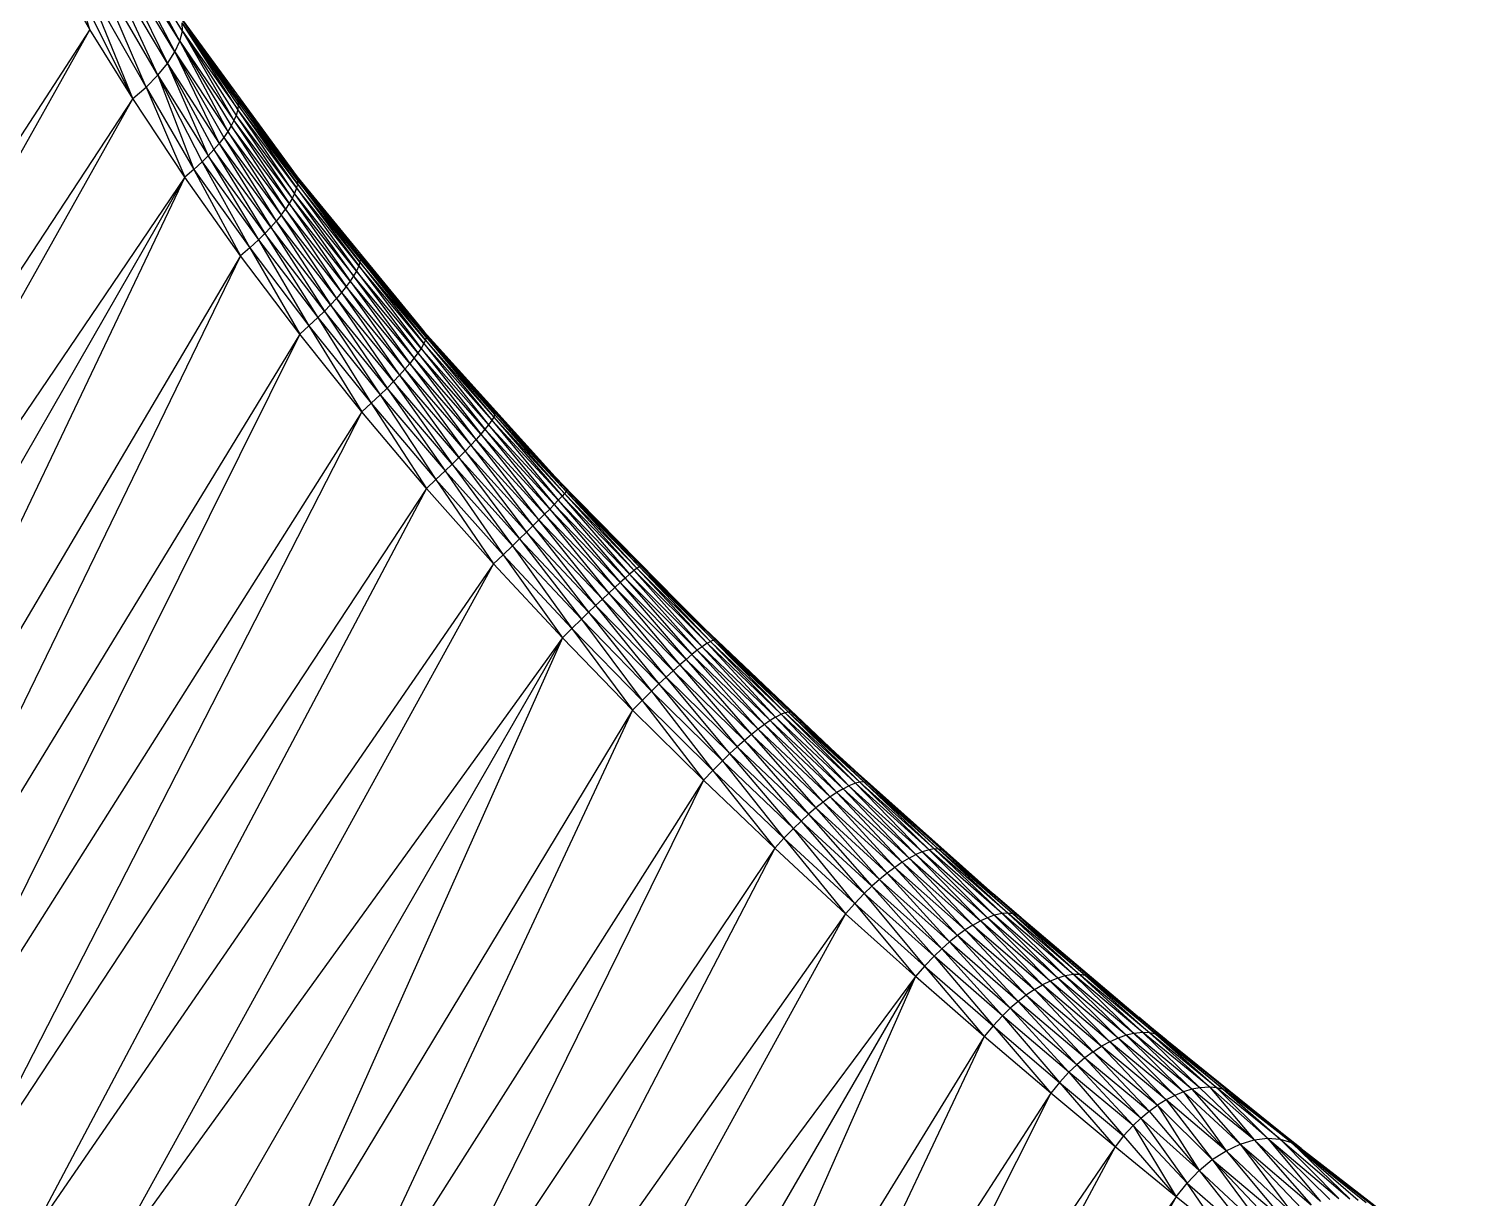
# Model space of a CAD drawing. Extents: x -94 to 59, y -4 to 130.
# Drawn here: x 33.1 to 39.97, y 55.65 to 61.19 of the extents above; entities that cross this region are included whole.
import ezdxf

# ---------------------------------------------------------------- set-up
doc = ezdxf.new("R2010")
doc.units = 0
doc.layers.get('0').update_dxf_attribs({"linetype": 'continuous'})

# ---------------------------------------------------------------- blocks, each defined once
blk = doc.blocks.new('SHAPE2DVIEW')
at = {"color": 0}
for p, q in [((33.8255, 61.1829), (33.4838, 61.7445)), ((33.8138, 61.1364), (33.4838, 61.7445)), ((33.8138, 61.1364), (33.4868, 61.7011)), ((33.4651, 61.619), (33.7542, 61.0305)), ((33.7898, 61.0851), (33.4651, 61.619)), ((33.4821, 61.67), (33.7898, 61.0851)), ((33.8138, 61.1364), (33.4821, 61.67)), ((33.7542, 61.0305), (33.4367, 61.5653)), ((33.708, 60.9743), (33.4367, 61.5653)), ((33.3869, 61.1912), (33.1984, 61.517)), ((33.708, 60.9743), (33.3974, 61.5103)), ((33.6527, 60.918), (33.3974, 61.5103)), ((33.5899, 60.8634), (33.3119, 61.4206)), ((33.3869, 61.1912), (33.3119, 61.4206)), ((33.6527, 60.918), (33.3485, 61.4556)), ((33.5899, 60.8634), (33.3485, 61.4556)), ((34.0845, 60.8663), (33.811, 61.2562)), ((34.0888, 60.8501), (33.811, 61.2562)), ((33.811, 61.2562), (34.0769, 60.8802)), ((33.811, 61.2562), (34.3689, 60.4922)), ((34.0888, 60.8501), (33.8246, 61.2232)), ((34.0897, 60.8318), (33.8246, 61.2232)), ((34.0874, 60.8116), (33.8246, 61.2232)), ((33.8255, 61.1829), (33.8246, 61.2232)), ((33.3869, 61.1912), (30.5981, 56.9086)), ((33.3869, 61.1912), (30.8841, 56.7435)), ((33.5899, 60.8634), (33.3869, 61.1912)), ((33.7898, 61.0851), (33.8138, 61.1364)), ((33.8138, 61.1364), (33.8255, 61.1829)), ((33.8138, 61.1364), (34.0405, 60.7071)), ((33.8138, 61.1364), (34.0567, 60.7338)), ((33.8138, 61.1364), (34.0698, 60.7594)), ((33.8255, 61.1829), (34.0698, 60.7594)), ((33.8255, 61.1829), (34.0796, 60.7835)), ((33.8255, 61.1829), (34.0874, 60.8116)), ((33.7542, 61.0305), (33.7898, 61.0851)), ((33.7898, 61.0851), (33.9996, 60.651)), ((33.7898, 61.0851), (34.0215, 60.6795)), ((33.7898, 61.0851), (34.0405, 60.7071)), ((33.708, 60.9743), (33.7542, 61.0305)), ((33.7542, 61.0305), (33.9481, 60.5928)), ((33.7542, 61.0305), (33.975, 60.6221)), ((33.7542, 61.0305), (33.9996, 60.651)), ((33.5899, 60.8634), (33.6527, 60.918)), ((33.6527, 60.918), (33.708, 60.9743)), ((33.6527, 60.918), (33.837, 60.4908)), ((33.6527, 60.918), (33.8793, 60.5267)), ((33.708, 60.9743), (33.8793, 60.5267)), ((33.708, 60.9743), (33.9189, 60.5635)), ((33.708, 60.9743), (33.9481, 60.5928)), ((33.5899, 60.8634), (30.8841, 56.7435)), ((33.5899, 60.8634), (31.1798, 56.5727)), ((33.837, 60.4908), (33.5899, 60.8634)), ((34.3675, 60.491), (34.0769, 60.8802)), ((34.0845, 60.8663), (34.0769, 60.8802)), ((34.0769, 60.8802), (34.3689, 60.4922)), ((34.3675, 60.491), (34.0845, 60.8663)), ((34.0845, 60.8663), (34.0888, 60.8501)), ((34.0845, 60.8663), (34.3706, 60.4766)), ((34.0888, 60.8501), (34.0897, 60.8318)), ((34.3706, 60.4766), (34.0888, 60.8501)), ((34.0888, 60.8501), (34.3703, 60.4599)), ((34.0796, 60.7835), (34.0698, 60.7594)), ((34.0874, 60.8116), (34.0796, 60.7835)), ((34.0796, 60.7835), (34.3458, 60.3907)), ((34.0796, 60.7835), (34.3571, 60.4141)), ((34.0897, 60.8318), (34.0874, 60.8116)), ((34.3666, 60.4409), (34.0874, 60.8116)), ((34.3571, 60.4141), (34.0874, 60.8116)), ((34.0897, 60.8318), (34.3666, 60.4409)), ((34.3703, 60.4599), (34.0897, 60.8318)), ((34.0567, 60.7338), (34.0405, 60.7071)), ((34.0698, 60.7594), (34.0567, 60.7338)), ((34.3313, 60.3656), (34.0567, 60.7338)), ((34.0567, 60.7338), (34.3137, 60.3392)), ((34.0698, 60.7594), (34.3313, 60.3656)), ((34.0698, 60.7594), (34.3458, 60.3907)), ((33.9996, 60.651), (33.975, 60.6221)), ((34.0215, 60.6795), (33.9996, 60.651)), ((33.9996, 60.651), (34.244, 60.2535)), ((33.9996, 60.651), (34.2699, 60.2829)), ((34.0405, 60.7071), (34.0215, 60.6795)), ((34.0215, 60.6795), (34.2699, 60.2829)), ((34.0215, 60.6795), (34.2932, 60.3115)), ((34.0405, 60.7071), (34.2932, 60.3115)), ((34.3137, 60.3392), (34.0405, 60.7071)), ((33.9481, 60.5928), (33.9189, 60.5635)), ((33.975, 60.6221), (33.9481, 60.5928)), ((33.9481, 60.5928), (34.1855, 60.1936)), ((34.2158, 60.2237), (33.9481, 60.5928)), ((34.244, 60.2535), (33.975, 60.6221)), ((33.975, 60.6221), (34.2158, 60.2237)), ((33.8793, 60.5267), (33.837, 60.4908)), ((33.9189, 60.5635), (33.8793, 60.5267)), ((33.8793, 60.5267), (34.1013, 60.1183)), ((33.8793, 60.5267), (34.1446, 60.1557)), ((33.9189, 60.5635), (34.1446, 60.1557)), ((33.9189, 60.5635), (34.1855, 60.1936)), ((33.837, 60.4908), (31.1798, 56.5727)), ((33.837, 60.4908), (31.4844, 56.3969)), ((33.837, 60.4908), (31.7966, 56.2166)), ((34.1013, 60.1183), (33.837, 60.4908)), ((34.3666, 60.4409), (34.3571, 60.4141)), ((34.3675, 60.491), (34.3612, 60.5025)), ((34.3628, 60.5006), (34.3894, 60.4673)), ((34.3825, 60.4756), (34.363, 60.5004)), ((34.3703, 60.4599), (34.3666, 60.4409)), ((34.3666, 60.4409), (34.65, 60.0456)), ((34.6615, 60.071), (34.3666, 60.4409)), ((34.6669, 60.1161), (34.3675, 60.491)), ((34.3675, 60.491), (34.3706, 60.4766)), ((34.3675, 60.491), (34.6685, 60.1036)), ((34.3689, 60.4922), (34.9712, 59.7581)), ((34.6618, 60.1259), (34.3689, 60.4922)), ((34.3706, 60.4766), (34.3703, 60.4599)), ((34.6667, 60.0885), (34.3703, 60.4599)), ((34.3703, 60.4599), (34.6615, 60.071)), ((34.6685, 60.1036), (34.3706, 60.4766)), ((34.3706, 60.4766), (34.6667, 60.0885)), ((34.3458, 60.3907), (34.3313, 60.3656)), ((34.3571, 60.4141), (34.3458, 60.3907)), ((34.3458, 60.3907), (34.621, 59.9986)), ((34.3458, 60.3907), (34.6371, 60.0231)), ((34.65, 60.0456), (34.3571, 60.4141)), ((34.6371, 60.0231), (34.3571, 60.4141)), ((34.6669, 60.1161), (34.4153, 60.4342)), ((34.2932, 60.3115), (34.2699, 60.2829)), ((34.2932, 60.3115), (34.3137, 60.3392)), ((34.2932, 60.3115), (34.5553, 59.9162)), ((34.2932, 60.3115), (34.5799, 59.945)), ((34.3313, 60.3656), (34.3137, 60.3392)), ((34.6019, 59.9725), (34.3137, 60.3392)), ((34.3137, 60.3392), (34.5799, 59.945)), ((34.621, 59.9986), (34.3313, 60.3656)), ((34.3313, 60.3656), (34.6019, 59.9725)), ((34.244, 60.2535), (34.2158, 60.2237)), ((34.2699, 60.2829), (34.244, 60.2535)), ((34.5281, 59.8865), (34.244, 60.2535)), ((34.244, 60.2535), (34.4987, 59.8561)), ((34.2699, 60.2829), (34.5281, 59.8865)), ((34.2699, 60.2829), (34.5553, 59.9162)), ((34.1855, 60.1936), (34.1446, 60.1557)), ((34.1855, 60.1936), (34.2158, 60.2237)), ((34.1855, 60.1936), (34.4254, 59.7862)), ((34.1855, 60.1936), (34.4673, 59.8253)), ((34.4987, 59.8561), (34.2158, 60.2237)), ((34.2158, 60.2237), (34.4673, 59.8253)), ((34.1013, 60.1183), (31.7966, 56.2166)), ((34.1013, 60.1183), (32.1155, 56.0325)), ((34.1446, 60.1557), (34.1013, 60.1183)), ((34.3813, 59.7475), (34.1013, 60.1183)), ((34.1446, 60.1557), (34.3813, 59.7475)), ((34.1446, 60.1557), (34.4254, 59.7862)), ((34.9813, 59.743), (34.6618, 60.1259)), ((34.6669, 60.1161), (34.6618, 60.1259)), ((34.6618, 60.1259), (34.9712, 59.7581)), ((34.6685, 60.1036), (34.6667, 60.0885)), ((34.9813, 59.743), (34.6669, 60.1161)), ((34.6669, 60.1161), (34.6685, 60.1036)), ((34.6669, 60.1161), (34.9812, 59.7325)), ((34.9812, 59.7325), (34.6685, 60.1036)), ((34.6685, 60.1036), (34.9776, 59.7193)), ((34.65, 60.0456), (34.6371, 60.0231)), ((34.6615, 60.071), (34.65, 60.0456)), ((34.65, 60.0456), (34.9423, 59.6579)), ((34.957, 59.6795), (34.65, 60.0456)), ((34.6667, 60.0885), (34.6615, 60.071)), ((34.6615, 60.071), (34.957, 59.6795)), ((34.9706, 59.7033), (34.6615, 60.071)), ((34.9776, 59.7193), (34.6667, 60.0885)), ((34.6667, 60.0885), (34.9706, 59.7033)), ((34.6019, 59.9725), (34.5799, 59.945)), ((34.621, 59.9986), (34.6019, 59.9725)), ((34.9038, 59.6085), (34.6019, 59.9725)), ((34.6019, 59.9725), (34.8804, 59.5812)), ((34.6371, 60.0231), (34.621, 59.9986)), ((34.9246, 59.6342), (34.621, 59.9986)), ((34.621, 59.9986), (34.9038, 59.6085)), ((34.9423, 59.6579), (34.6371, 60.0231)), ((34.9246, 59.6342), (34.6371, 60.0231)), ((34.5281, 59.8865), (34.4987, 59.8561)), ((34.5553, 59.9162), (34.5281, 59.8865)), ((34.8259, 59.5224), (34.5281, 59.8865)), ((34.5281, 59.8865), (34.7954, 59.4915)), ((34.5799, 59.945), (34.5553, 59.9162)), ((34.5553, 59.9162), (34.8259, 59.5224)), ((34.5553, 59.9162), (34.8543, 59.5524)), ((34.5799, 59.945), (34.8543, 59.5524)), ((34.5799, 59.945), (34.8804, 59.5812)), ((34.4673, 59.8253), (34.4254, 59.7862)), ((34.4987, 59.8561), (34.4673, 59.8253)), ((34.4673, 59.8253), (34.7202, 59.4198)), ((34.4673, 59.8253), (34.763, 59.46)), ((34.7954, 59.4915), (34.4987, 59.8561)), ((34.4987, 59.8561), (34.763, 59.46)), ((34.4254, 59.7862), (34.3813, 59.7475)), ((34.4254, 59.7862), (34.6756, 59.3796)), ((34.4254, 59.7862), (34.7202, 59.4198)), ((34.9626, 59.7687), (34.9746, 59.7545)), ((34.9712, 59.7581), (35.6077, 59.0547)), ((35.3077, 59.3784), (34.9712, 59.7581)), ((34.9759, 59.7529), (34.9778, 59.7505)), ((34.9778, 59.7505), (35.3077, 59.3784)), ((35.3092, 59.3732), (34.9778, 59.7505)), ((34.9813, 59.743), (34.9778, 59.7505)), ((34.3813, 59.7475), (32.1155, 56.0325)), ((34.3813, 59.7475), (32.4399, 55.8452)), ((34.6756, 59.3796), (34.3813, 59.7475)), ((34.957, 59.6795), (34.9423, 59.6579)), ((34.9706, 59.7033), (34.957, 59.6795)), ((34.957, 59.6795), (35.26, 59.2966)), ((35.2764, 59.3171), (34.957, 59.6795)), ((34.9776, 59.7193), (34.9706, 59.7033)), ((35.2926, 59.3392), (34.9706, 59.7033)), ((34.9706, 59.7033), (35.2764, 59.3171)), ((34.9812, 59.7325), (34.9776, 59.7193)), ((35.3016, 59.3535), (34.9776, 59.7193)), ((34.9776, 59.7193), (35.2926, 59.3392)), ((34.9813, 59.743), (34.9812, 59.7325)), ((35.3071, 59.3649), (34.9812, 59.7325)), ((34.9812, 59.7325), (35.3016, 59.3535)), ((35.3092, 59.3732), (34.9813, 59.743)), ((34.9813, 59.743), (35.3071, 59.3649)), ((34.9246, 59.6342), (34.9038, 59.6085)), ((34.9423, 59.6579), (34.9246, 59.6342)), ((35.2404, 59.2737), (34.9246, 59.6342)), ((35.218, 59.2486), (34.9246, 59.6342)), ((34.9423, 59.6579), (35.2404, 59.2737)), ((35.26, 59.2966), (34.9423, 59.6579)), ((34.8543, 59.5524), (34.8259, 59.5224)), ((34.8804, 59.5812), (34.8543, 59.5524)), ((34.8543, 59.5524), (35.1359, 59.1626)), ((34.8543, 59.5524), (35.1655, 59.1928)), ((34.9038, 59.6085), (34.8804, 59.5812)), ((34.8804, 59.5812), (35.1655, 59.1928)), ((34.8804, 59.5812), (35.193, 59.2216)), ((35.218, 59.2486), (34.9038, 59.6085)), ((34.9038, 59.6085), (35.193, 59.2216)), ((34.7954, 59.4915), (34.763, 59.46)), ((34.8259, 59.5224), (34.7954, 59.4915)), ((35.1043, 59.1313), (34.7954, 59.4915)), ((34.7954, 59.4915), (35.0712, 59.0991)), ((35.1359, 59.1626), (34.8259, 59.5224)), ((34.8259, 59.5224), (35.1043, 59.1313)), ((34.7202, 59.4198), (34.6756, 59.3796)), ((34.763, 59.46), (34.7202, 59.4198)), ((34.7202, 59.4198), (34.9827, 59.0162)), ((34.7202, 59.4198), (35.0276, 59.0578)), ((34.763, 59.46), (35.0276, 59.0578)), ((34.763, 59.46), (35.0712, 59.0991)), ((34.6756, 59.3796), (32.4399, 55.8452)), ((34.6756, 59.3796), (32.7684, 55.6556)), ((34.9827, 59.0162), (34.6756, 59.3796)), ((35.2926, 59.3392), (35.2764, 59.3171)), ((35.3016, 59.3535), (35.2926, 59.3392)), ((35.6255, 58.9801), (35.2926, 59.3392)), ((35.2926, 59.3392), (35.6067, 58.9599)), ((35.3071, 59.3649), (35.3016, 59.3535)), ((35.6366, 58.9926), (35.3016, 59.3535)), ((35.3016, 59.3535), (35.6255, 58.9801)), ((35.3092, 59.3732), (35.3071, 59.3649)), ((35.6444, 59.0021), (35.3071, 59.3649)), ((35.3071, 59.3649), (35.6366, 58.9926)), ((35.3077, 59.3784), (35.6487, 59.0082)), ((35.3092, 59.3732), (35.3077, 59.3784)), ((35.3077, 59.3784), (35.6077, 59.0547)), ((35.3092, 59.3732), (35.6487, 59.0082)), ((35.6444, 59.0021), (35.3092, 59.3732)), ((35.2404, 59.2737), (35.218, 59.2486)), ((35.26, 59.2966), (35.2404, 59.2737)), ((35.2404, 59.2737), (35.5426, 58.8941)), ((35.5667, 58.9185), (35.2404, 59.2737)), ((35.2764, 59.3171), (35.26, 59.2966)), ((35.26, 59.2966), (35.5667, 58.9185)), ((35.5882, 58.9405), (35.26, 59.2966)), ((35.2764, 59.3171), (35.5882, 58.9405)), ((35.6067, 58.9599), (35.2764, 59.3171)), ((35.193, 59.2216), (35.1655, 59.1928)), ((35.218, 59.2486), (35.193, 59.2216)), ((35.193, 59.2216), (35.4871, 58.8388)), ((35.193, 59.2216), (35.516, 58.8674)), ((35.5426, 58.8941), (35.218, 59.2486)), ((35.516, 58.8674), (35.218, 59.2486)), ((35.1043, 59.1313), (35.0712, 59.0991)), ((35.1359, 59.1626), (35.1043, 59.1313)), ((35.4238, 58.7768), (35.1043, 59.1313)), ((35.1043, 59.1313), (35.3899, 58.744)), ((35.1655, 59.1928), (35.1359, 59.1626)), ((35.4563, 58.8085), (35.1359, 59.1626)), ((35.1359, 59.1626), (35.4238, 58.7768)), ((35.1655, 59.1928), (35.4563, 58.8085)), ((35.1655, 59.1928), (35.4871, 58.8388)), ((35.0712, 59.0991), (35.0276, 59.0578)), ((35.0712, 59.0991), (35.3458, 58.7016)), ((35.0712, 59.0991), (35.3899, 58.744)), ((35.5681, 59.0985), (35.6284, 59.0337)), ((34.9827, 59.0162), (32.7684, 55.6556)), ((34.9827, 59.0162), (33.0997, 55.4643)), ((35.0276, 59.0578), (34.9827, 59.0162)), ((35.3008, 58.6586), (34.9827, 59.0162)), ((35.0276, 59.0578), (35.3008, 58.6586)), ((35.0276, 59.0578), (35.3458, 58.7016)), ((35.6077, 59.0547), (36.2688, 58.3821)), ((36.0004, 58.6498), (35.6077, 59.0547)), ((35.6495, 59.011), (35.6077, 59.0547)), ((35.6366, 58.9926), (35.6255, 58.9801)), ((35.6444, 59.0021), (35.6366, 58.9926)), ((35.9803, 58.638), (35.6366, 58.9926)), ((35.6366, 58.9926), (35.9668, 58.6273)), ((35.6444, 59.0021), (35.6487, 59.0082)), ((35.6444, 59.0021), (35.9905, 58.6454)), ((35.9803, 58.638), (35.6444, 59.0021)), ((35.6495, 59.011), (35.6487, 59.0082)), ((35.6487, 59.0082), (35.9905, 58.6454)), ((35.9972, 58.6494), (35.6487, 59.0082)), ((35.6495, 59.011), (35.9972, 58.6494)), ((35.6495, 59.011), (36.0004, 58.6498)), ((35.5882, 58.9405), (35.5667, 58.9185)), ((35.6067, 58.9599), (35.5882, 58.9405)), ((35.5882, 58.9405), (35.9012, 58.5699)), ((35.9246, 58.5909), (35.5882, 58.9405)), ((35.6255, 58.9801), (35.6067, 58.9599)), ((35.9452, 58.609), (35.6067, 58.9599)), ((35.6067, 58.9599), (35.9246, 58.5909)), ((35.9668, 58.6273), (35.6255, 58.9801)), ((35.6255, 58.9801), (35.9452, 58.609)), ((35.516, 58.8674), (35.4871, 58.8388)), ((35.5426, 58.8941), (35.516, 58.8674)), ((35.847, 58.5199), (35.516, 58.8674)), ((35.8167, 58.4915), (35.516, 58.8674)), ((35.5667, 58.9185), (35.5426, 58.8941)), ((35.5426, 58.8941), (35.847, 58.5199)), ((35.8752, 58.5461), (35.5426, 58.8941)), ((35.5667, 58.9185), (35.8752, 58.5461)), ((35.9012, 58.5699), (35.5667, 58.9185)), ((35.4563, 58.8085), (35.4238, 58.7768)), ((35.4871, 58.8388), (35.4563, 58.8085)), ((35.7848, 58.4612), (35.4563, 58.8085)), ((35.4563, 58.8085), (35.7514, 58.4291)), ((35.4871, 58.8388), (35.7848, 58.4612)), ((35.4871, 58.8388), (35.8167, 58.4915)), ((35.3899, 58.744), (35.3458, 58.7016)), ((35.4238, 58.7768), (35.3899, 58.744)), ((35.3899, 58.744), (35.6724, 58.3524)), ((35.3899, 58.744), (35.7169, 58.3958)), ((35.7514, 58.4291), (35.4238, 58.7768)), ((35.4238, 58.7768), (35.7169, 58.3958)), ((35.3008, 58.6586), (33.0997, 55.4643)), ((35.3008, 58.6586), (33.4327, 55.272)), ((35.3458, 58.7016), (35.3008, 58.6586)), ((35.6275, 58.3081), (35.3008, 58.6586)), ((35.3458, 58.7016), (35.6275, 58.3081)), ((35.3458, 58.7016), (35.6724, 58.3524)), ((35.9972, 58.6494), (35.9905, 58.6454)), ((36.0004, 58.6498), (35.9972, 58.6494)), ((35.9972, 58.6494), (36.3428, 58.2963)), ((36.3522, 58.298), (35.9972, 58.6494)), ((36.0004, 58.6498), (36.3522, 58.298)), ((36.0004, 58.6498), (36.2688, 58.3821)), ((35.9246, 58.5909), (35.9012, 58.5699)), ((35.9452, 58.609), (35.9246, 58.5909)), ((35.9246, 58.5909), (36.2413, 58.229)), ((36.2667, 58.2489), (35.9246, 58.5909)), ((35.9668, 58.6273), (35.9452, 58.609)), ((36.2895, 58.2657), (35.9452, 58.609)), ((35.9452, 58.609), (36.2667, 58.2489)), ((35.9803, 58.638), (35.9668, 58.6273)), ((36.3141, 58.282), (35.9668, 58.6273)), ((35.9668, 58.6273), (36.2895, 58.2657)), ((35.9803, 58.638), (35.9905, 58.6454)), ((35.9803, 58.638), (36.3301, 58.2909)), ((36.3141, 58.282), (35.9803, 58.638)), ((35.9905, 58.6454), (36.3301, 58.2909)), ((36.3428, 58.2963), (35.9905, 58.6454)), ((35.847, 58.5199), (35.8167, 58.4915)), ((35.8752, 58.5461), (35.847, 58.5199)), ((35.847, 58.5199), (36.152, 58.1522)), ((36.1836, 58.1803), (35.847, 58.5199)), ((35.9012, 58.5699), (35.8752, 58.5461)), ((35.8752, 58.5461), (36.1836, 58.1803)), ((36.2135, 58.206), (35.8752, 58.5461)), ((35.9012, 58.5699), (36.2135, 58.206)), ((36.2413, 58.229), (35.9012, 58.5699)), ((35.7848, 58.4612), (35.7514, 58.4291)), ((35.8167, 58.4915), (35.7848, 58.4612)), ((36.1189, 58.1218), (35.7848, 58.4612)), ((35.7848, 58.4612), (36.0846, 58.0896)), ((36.152, 58.1522), (35.8167, 58.4915)), ((36.1189, 58.1218), (35.8167, 58.4915)), ((36.1949, 58.4573), (36.3181, 58.3355)), ((35.7169, 58.3958), (35.6724, 58.3524)), ((35.7514, 58.4291), (35.7169, 58.3958)), ((35.7169, 58.3958), (36.0049, 58.0114)), ((35.7169, 58.3958), (36.0496, 58.0557)), ((36.0846, 58.0896), (35.7514, 58.4291)), ((35.7514, 58.4291), (36.0496, 58.0557)), ((36.2688, 58.3821), (36.9574, 57.7295)), ((36.7194, 57.9509), (36.2688, 58.3821)), ((36.358, 58.296), (36.2688, 58.3821)), ((35.6275, 58.3081), (33.4327, 55.272)), ((35.6275, 58.3081), (33.7661, 55.0795)), ((35.6275, 58.3081), (34.0987, 54.8875)), ((35.6724, 58.3524), (35.6275, 58.3081)), ((35.9602, 57.9658), (35.6275, 58.3081)), ((35.6724, 58.3524), (35.9602, 57.9658)), ((35.6724, 58.3524), (36.0049, 58.0114)), ((36.2667, 58.2489), (36.2413, 58.229)), ((36.2895, 58.2657), (36.2667, 58.2489)), ((36.6121, 57.9158), (36.2667, 58.2489)), ((36.2667, 58.2489), (36.5846, 57.8969)), ((36.3141, 58.282), (36.2895, 58.2657)), ((36.6371, 57.9313), (36.2895, 58.2657)), ((36.2895, 58.2657), (36.6121, 57.9158)), ((36.3141, 58.282), (36.3301, 58.2909)), ((36.3141, 58.282), (36.6648, 57.9455)), ((36.6371, 57.9313), (36.3141, 58.282)), ((36.3428, 58.2963), (36.3301, 58.2909)), ((36.3301, 58.2909), (36.6648, 57.9455)), ((36.6833, 57.9526), (36.3301, 58.2909)), ((36.3522, 58.298), (36.3428, 58.2963)), ((36.3428, 58.2963), (36.6833, 57.9526)), ((36.6987, 57.9559), (36.3428, 58.2963)), ((36.3522, 58.298), (36.6987, 57.9559)), ((36.358, 58.296), (36.3522, 58.298)), ((36.7108, 57.9553), (36.3522, 58.298)), ((36.358, 58.296), (36.7108, 57.9553)), ((36.358, 58.296), (36.7194, 57.9509)), ((36.1836, 58.1803), (36.152, 58.1522)), ((36.2135, 58.206), (36.1836, 58.1803)), ((36.1836, 58.1803), (36.4904, 57.8219)), ((36.5234, 57.8498), (36.1836, 58.1803)), ((36.2413, 58.229), (36.2135, 58.206)), ((36.2135, 58.206), (36.5234, 57.8498)), ((36.5549, 57.8748), (36.2135, 58.206)), ((36.2413, 58.229), (36.5549, 57.8748)), ((36.5846, 57.8969), (36.2413, 58.229)), ((36.1189, 58.1218), (36.0846, 58.0896)), ((36.152, 58.1522), (36.1189, 58.1218)), ((36.4562, 57.7916), (36.1189, 58.1218)), ((36.4212, 57.7592), (36.1189, 58.1218)), ((36.152, 58.1522), (36.4562, 57.7916)), ((36.4904, 57.8219), (36.152, 58.1522)), ((36.0496, 58.0557), (36.0049, 58.0114)), ((36.0846, 58.0896), (36.0496, 58.0557)), ((36.0496, 58.0557), (36.3408, 57.6797)), ((36.0496, 58.0557), (36.3857, 57.7249)), ((36.4212, 57.7592), (36.0846, 58.0896)), ((36.0846, 58.0896), (36.3857, 57.7249)), ((35.9602, 57.9658), (34.0987, 54.8875)), ((35.9602, 57.9658), (34.4292, 54.6967)), ((36.0049, 58.0114), (35.9602, 57.9658)), ((36.2965, 57.6329), (35.9602, 57.9658)), ((36.0049, 58.0114), (36.2965, 57.6329)), ((36.0049, 58.0114), (36.3408, 57.6797)), ((36.5846, 57.8969), (36.5549, 57.8748)), ((36.6121, 57.9158), (36.5846, 57.8969)), ((36.5846, 57.8969), (36.897, 57.5538)), ((36.9286, 57.575), (36.5846, 57.8969)), ((36.6371, 57.9313), (36.6121, 57.9158)), ((36.9582, 57.5928), (36.6121, 57.9158)), ((36.6121, 57.9158), (36.9286, 57.575)), ((36.6371, 57.9313), (36.6648, 57.9455)), ((36.6371, 57.9313), (36.9855, 57.6069)), ((36.9582, 57.5928), (36.6371, 57.9313)), ((36.6833, 57.9526), (36.6648, 57.9455)), ((36.6648, 57.9455), (36.9855, 57.6069)), ((37.0163, 57.6191), (36.6648, 57.9455)), ((36.6987, 57.9559), (36.6833, 57.9526)), ((36.6833, 57.9526), (37.0163, 57.6191)), ((37.0375, 57.6243), (36.6833, 57.9526)), ((36.6987, 57.9559), (37.0375, 57.6243)), ((36.7108, 57.9553), (36.6987, 57.9559)), ((37.0557, 57.6255), (36.6987, 57.9559)), ((36.7108, 57.9553), (37.0557, 57.6255)), ((36.7194, 57.9509), (36.7108, 57.9553)), ((37.0706, 57.6228), (36.7108, 57.9553)), ((36.7194, 57.9509), (37.0706, 57.6228)), ((36.7194, 57.9509), (36.9574, 57.7295)), ((36.5234, 57.8498), (36.4904, 57.8219)), ((36.5549, 57.8748), (36.5234, 57.8498)), ((36.5234, 57.8498), (36.8295, 57.5019)), ((36.8639, 57.5294), (36.5234, 57.8498)), ((36.5549, 57.8748), (36.8639, 57.5294)), ((36.897, 57.5538), (36.5549, 57.8748)), ((36.4212, 57.7592), (36.3857, 57.7249)), ((36.4562, 57.7916), (36.4212, 57.7592)), ((36.7585, 57.4392), (36.4212, 57.7592)), ((36.7226, 57.4045), (36.4212, 57.7592)), ((36.4904, 57.8219), (36.4562, 57.7916)), ((36.4562, 57.7916), (36.7585, 57.4392)), ((36.7943, 57.4718), (36.4562, 57.7916)), ((36.4904, 57.8219), (36.7943, 57.4718)), ((36.8295, 57.5019), (36.4904, 57.8219)), ((36.8896, 57.7938), (37.0087, 57.6838)), ((36.3857, 57.7249), (36.3408, 57.6797)), ((36.3857, 57.7249), (36.6777, 57.3585)), ((36.3857, 57.7249), (36.7226, 57.4045)), ((36.9574, 57.7295), (37.669, 57.0951)), ((37.082, 57.616), (36.9574, 57.7295)), ((36.2965, 57.6329), (34.4292, 54.6967)), ((36.2965, 57.6329), (34.7564, 54.5078)), ((36.3408, 57.6797), (36.2965, 57.6329)), ((36.6339, 57.3106), (36.2965, 57.6329)), ((36.3408, 57.6797), (36.6339, 57.3106)), ((36.3408, 57.6797), (36.6777, 57.3585)), ((37.0163, 57.6191), (36.9855, 57.6069)), ((37.0375, 57.6243), (37.0163, 57.6191)), ((37.0163, 57.6191), (37.3322, 57.2937)), ((37.3662, 57.3039), (37.0163, 57.6191)), ((37.0557, 57.6255), (37.0375, 57.6243)), ((37.0375, 57.6243), (37.3662, 57.3039)), ((37.3901, 57.3073), (37.0375, 57.6243)), ((37.0557, 57.6255), (37.3901, 57.3073)), ((37.0706, 57.6228), (37.0557, 57.6255)), ((37.411, 57.3065), (37.0557, 57.6255)), ((37.0706, 57.6228), (37.411, 57.3065)), ((37.082, 57.616), (37.0706, 57.6228)), ((37.4288, 57.3016), (37.0706, 57.6228)), ((36.897, 57.5538), (36.8639, 57.5294)), ((36.9286, 57.575), (36.897, 57.5538)), ((36.897, 57.5538), (37.2027, 57.2203)), ((37.2374, 57.2441), (36.897, 57.5538)), ((36.9582, 57.5928), (36.9286, 57.575)), ((37.2708, 57.2644), (36.9286, 57.575)), ((36.9286, 57.575), (37.2374, 57.2441)), ((36.9582, 57.5928), (36.9855, 57.6069)), ((36.9582, 57.5928), (37.3026, 57.281)), ((37.2708, 57.2644), (36.9582, 57.5928)), ((36.9855, 57.6069), (37.3026, 57.281)), ((37.3322, 57.2937), (36.9855, 57.6069)), ((37.082, 57.616), (37.4288, 57.3016)), ((37.082, 57.616), (37.4432, 57.2926)), ((37.082, 57.616), (37.669, 57.0951)), ((36.8295, 57.5019), (36.7943, 57.4718)), ((36.8639, 57.5294), (36.8295, 57.5019)), ((36.8295, 57.5019), (37.1307, 57.1633)), ((37.167, 57.1933), (36.8295, 57.5019)), ((36.8639, 57.5294), (37.167, 57.1933)), ((37.2027, 57.2203), (36.8639, 57.5294)), ((36.7585, 57.4392), (36.7226, 57.4045)), ((36.7943, 57.4718), (36.7585, 57.4392)), ((36.7585, 57.4392), (37.0579, 57.0957)), ((37.0942, 57.1306), (36.7585, 57.4392)), ((36.7943, 57.4718), (37.0942, 57.1306)), ((37.1307, 57.1633), (36.7943, 57.4718)), ((36.6777, 57.3585), (36.6339, 57.3106)), ((36.7226, 57.4045), (36.6777, 57.3585)), ((36.6777, 57.3585), (36.9698, 57)), ((36.6777, 57.3585), (37.013, 57.049)), ((37.0579, 57.0957), (36.7226, 57.4045)), ((37.013, 57.049), (36.7226, 57.4045)), ((36.6339, 57.3106), (34.7564, 54.5078)), ((36.6339, 57.3106), (35.079, 54.3216)), ((36.9698, 57), (36.6339, 57.3106)), ((37.2708, 57.2644), (37.3026, 57.281)), ((37.3322, 57.2937), (37.3026, 57.281)), ((37.3026, 57.281), (37.6089, 56.9662)), ((37.6427, 56.9817), (37.3026, 57.281)), ((37.3662, 57.3039), (37.3322, 57.2937)), ((37.3322, 57.2937), (37.6427, 56.9817)), ((37.6747, 56.993), (37.3322, 57.2937)), ((37.3901, 57.3073), (37.3662, 57.3039)), ((37.3662, 57.3039), (37.6747, 56.993)), ((37.7119, 57.0012), (37.3662, 57.3039)), ((37.3901, 57.3073), (37.7119, 57.0012)), ((37.411, 57.3065), (37.3901, 57.3073)), ((37.7384, 57.0028), (37.3901, 57.3073)), ((37.411, 57.3065), (37.7384, 57.0028)), ((37.4288, 57.3016), (37.411, 57.3065)), ((37.7622, 57.0001), (37.411, 57.3065)), ((37.4288, 57.3016), (37.7622, 57.0001)), ((37.4432, 57.2926), (37.4288, 57.3016)), ((37.7828, 56.9931), (37.4288, 57.3016)), ((37.4432, 57.2926), (37.7828, 56.9931)), ((37.4432, 57.2926), (37.669, 57.0951)), ((37.2027, 57.2203), (37.167, 57.1933)), ((37.2374, 57.2441), (37.2027, 57.2203)), ((37.2027, 57.2203), (37.5003, 56.8972)), ((37.5373, 56.9238), (37.2027, 57.2203)), ((37.2708, 57.2644), (37.2374, 57.2441)), ((37.2374, 57.2441), (37.5373, 56.9238)), ((37.2374, 57.2441), (37.5736, 56.9468)), ((37.2708, 57.2644), (37.6089, 56.9662)), ((37.5736, 56.9468), (37.2708, 57.2644)), ((37.1307, 57.1633), (37.0942, 57.1306)), ((37.167, 57.1933), (37.1307, 57.1633)), ((37.1307, 57.1633), (37.4259, 56.8348)), ((37.463, 56.8675), (37.1307, 57.1633)), ((37.167, 57.1933), (37.463, 56.8675)), ((37.5003, 56.8972), (37.167, 57.1933)), ((37.0579, 57.0957), (37.013, 57.049)), ((37.0942, 57.1306), (37.0579, 57.0957)), ((37.0579, 57.0957), (37.3443, 56.7522)), ((37.3892, 56.7996), (37.0579, 57.0957)), ((37.0942, 57.1306), (37.3892, 56.7996)), ((37.4259, 56.8348), (37.0942, 57.1306)), ((37.6246, 57.1347), (37.7066, 57.0633)), ((37.669, 57.0951), (38.3958, 56.4807)), ((37.8001, 56.9819), (37.669, 57.0951)), ((36.9698, 57), (35.079, 54.3216)), ((36.9698, 57), (35.3958, 54.1387)), ((37.013, 57.049), (36.9698, 57)), ((37.3017, 56.7023), (36.9698, 57)), ((37.013, 57.049), (37.3017, 56.7023)), ((37.013, 57.049), (37.3443, 56.7522)), ((37.7119, 57.0012), (37.6747, 56.993)), ((37.7384, 57.0028), (37.7119, 57.0012)), ((37.7119, 57.0012), (38.0102, 56.7059)), ((38.0505, 56.7121), (37.7119, 57.0012)), ((37.7384, 57.0028), (38.0505, 56.7121)), ((37.7622, 57.0001), (37.7384, 57.0028)), ((38.0797, 56.712), (37.7384, 57.0028)), ((37.7622, 57.0001), (38.0797, 56.712)), ((37.7828, 56.9931), (37.7622, 57.0001)), ((38.1062, 56.7074), (37.7622, 57.0001)), ((37.5736, 56.9468), (37.5373, 56.9238)), ((37.5736, 56.9468), (37.6089, 56.9662)), ((37.5736, 56.9468), (37.903, 56.6631)), ((37.8651, 56.6407), (37.5736, 56.9468)), ((37.6427, 56.9817), (37.6089, 56.9662)), ((37.6089, 56.9662), (37.903, 56.6631)), ((37.9401, 56.6815), (37.6089, 56.9662)), ((37.6747, 56.993), (37.6427, 56.9817)), ((37.6427, 56.9817), (37.9401, 56.6815)), ((37.9759, 56.6959), (37.6427, 56.9817)), ((37.6747, 56.993), (37.9759, 56.6959)), ((38.0102, 56.7059), (37.6747, 56.993)), ((37.7828, 56.9931), (38.1062, 56.7074)), ((37.8001, 56.9819), (37.7828, 56.9931)), ((38.1297, 56.6985), (37.7828, 56.9931)), ((37.8001, 56.9819), (38.1297, 56.6985)), ((37.8001, 56.9819), (38.1499, 56.6851)), ((37.8001, 56.9819), (38.3958, 56.4807)), ((37.463, 56.8675), (37.4259, 56.8348)), ((37.5003, 56.8972), (37.463, 56.8675)), ((37.463, 56.8675), (37.7508, 56.5526)), ((37.7886, 56.5852), (37.463, 56.8675)), ((37.5373, 56.9238), (37.5003, 56.8972)), ((37.5003, 56.8972), (37.7886, 56.5852)), ((37.8268, 56.6147), (37.5003, 56.8972)), ((37.5373, 56.9238), (37.8268, 56.6147)), ((37.5373, 56.9238), (37.8651, 56.6407)), ((37.3892, 56.7996), (37.3443, 56.7522)), ((37.4259, 56.8348), (37.3892, 56.7996)), ((37.3892, 56.7996), (37.669, 56.4693)), ((37.7138, 56.5172), (37.3892, 56.7996)), ((37.4259, 56.8348), (37.7138, 56.5172)), ((37.7508, 56.5526), (37.4259, 56.8348)), ((37.3443, 56.7522), (37.3017, 56.7023)), ((37.3443, 56.7522), (37.6269, 56.4185)), ((37.3443, 56.7522), (37.669, 56.4693)), ((37.3017, 56.7023), (35.3958, 54.1387)), ((37.3017, 56.7023), (35.7055, 53.9598)), ((37.3017, 56.7023), (36.0072, 53.7857)), ((37.6269, 56.4185), (37.3017, 56.7023)), ((37.8651, 56.6407), (37.903, 56.6631)), ((37.9401, 56.6815), (37.903, 56.6631)), ((37.903, 56.6631), (38.1835, 56.3721)), ((38.2229, 56.3937), (37.903, 56.6631)), ((37.9759, 56.6959), (37.9401, 56.6815)), ((37.9401, 56.6815), (38.2229, 56.3937)), ((38.2618, 56.4113), (37.9401, 56.6815)), ((38.0102, 56.7059), (37.9759, 56.6959)), ((37.9759, 56.6959), (38.2618, 56.4113)), ((38.2997, 56.4245), (37.9759, 56.6959)), ((38.0505, 56.7121), (38.0102, 56.7059)), ((38.0102, 56.7059), (38.2997, 56.4245)), ((38.3361, 56.4332), (38.0102, 56.7059)), ((38.0505, 56.7121), (38.3361, 56.4332)), ((38.0797, 56.712), (38.0505, 56.7121)), ((38.3795, 56.4376), (38.0505, 56.7121)), ((38.0797, 56.712), (38.3795, 56.4376)), ((38.1062, 56.7074), (38.0797, 56.712)), ((38.4113, 56.4358), (38.0797, 56.712)), ((38.1062, 56.7074), (38.4113, 56.4358)), ((38.1297, 56.6985), (38.1062, 56.7074)), ((38.4406, 56.4294), (38.1062, 56.7074)), ((38.1297, 56.6985), (38.4406, 56.4294)), ((38.1499, 56.6851), (38.1297, 56.6985)), ((38.4669, 56.4185), (38.1297, 56.6985)), ((38.1499, 56.6851), (38.4669, 56.4185)), ((38.1499, 56.6851), (38.3958, 56.4807)), ((37.8268, 56.6147), (37.7886, 56.5852)), ((37.8651, 56.6407), (37.8268, 56.6147)), ((37.8268, 56.6147), (38.1049, 56.3174)), ((37.8268, 56.6147), (38.144, 56.3466)), ((37.8651, 56.6407), (38.1835, 56.3721)), ((38.144, 56.3466), (37.8651, 56.6407)), ((37.7138, 56.5172), (37.669, 56.4693)), ((37.7508, 56.5526), (37.7138, 56.5172)), ((37.7138, 56.5172), (37.9844, 56.201)), ((38.0292, 56.2493), (37.7138, 56.5172)), ((37.7886, 56.5852), (37.7508, 56.5526)), ((37.7508, 56.5526), (38.0292, 56.2493)), ((38.0665, 56.2848), (37.7508, 56.5526)), ((37.7886, 56.5852), (38.0665, 56.2848)), ((38.1049, 56.3174), (37.7886, 56.5852)), ((37.669, 56.4693), (37.6269, 56.4185)), ((37.669, 56.4693), (37.943, 56.1494)), ((37.669, 56.4693), (37.9844, 56.201)), ((38.3599, 56.5111), (38.4223, 56.4593)), ((38.3958, 56.4807), (39.1301, 55.8881)), ((38.49, 56.4032), (38.3958, 56.4807)), ((37.6269, 56.4185), (36.0072, 53.7857)), ((37.6269, 56.4185), (36.2998, 53.6168)), ((37.943, 56.1494), (37.6269, 56.4185)), ((38.2229, 56.3937), (38.1835, 56.3721)), ((38.2618, 56.4113), (38.2229, 56.3937)), ((38.2229, 56.3937), (38.4903, 56.1188)), ((38.5311, 56.1397), (38.2229, 56.3937)), ((38.2997, 56.4245), (38.2618, 56.4113)), ((38.2618, 56.4113), (38.5311, 56.1397)), ((38.5717, 56.1563), (38.2618, 56.4113)), ((38.3361, 56.4332), (38.2997, 56.4245)), ((38.2997, 56.4245), (38.5717, 56.1563)), ((38.6115, 56.1685), (38.2997, 56.4245)), ((38.3795, 56.4376), (38.3361, 56.4332)), ((38.3361, 56.4332), (38.6115, 56.1685)), ((38.6501, 56.1759), (38.3361, 56.4332)), ((38.3795, 56.4376), (38.6501, 56.1759)), ((38.4113, 56.4358), (38.3795, 56.4376)), ((38.6964, 56.1785), (38.3795, 56.4376)), ((38.4113, 56.4358), (38.6964, 56.1785)), ((38.4406, 56.4294), (38.4113, 56.4358)), ((38.7308, 56.1751), (38.4113, 56.4358)), ((38.4406, 56.4294), (38.7308, 56.1751)), ((38.4669, 56.4185), (38.4406, 56.4294)), ((38.7626, 56.1671), (38.4406, 56.4294)), ((38.4669, 56.4185), (38.7626, 56.1671)), ((38.49, 56.4032), (38.4669, 56.4185)), ((38.7917, 56.1544), (38.4669, 56.4185)), ((38.49, 56.4032), (38.7917, 56.1544)), ((38.49, 56.4032), (38.8175, 56.1372)), ((38.49, 56.4032), (39.1301, 55.8881)), ((38.1049, 56.3174), (38.0665, 56.2848)), ((38.144, 56.3466), (38.1049, 56.3174)), ((38.1049, 56.3174), (38.3705, 56.0324)), ((38.1049, 56.3174), (38.4095, 56.0649)), ((38.144, 56.3466), (38.1835, 56.3721)), ((38.144, 56.3466), (38.4496, 56.0938)), ((38.4095, 56.0649), (38.144, 56.3466)), ((38.1835, 56.3721), (38.4496, 56.0938)), ((38.4903, 56.1188), (38.1835, 56.3721)), ((38.0292, 56.2493), (37.9844, 56.201)), ((38.0665, 56.2848), (38.0292, 56.2493)), ((38.0292, 56.2493), (38.2883, 55.9481)), ((38.333, 55.9969), (38.0292, 56.2493)), ((38.0665, 56.2848), (38.333, 55.9969)), ((38.3705, 56.0324), (38.0665, 56.2848)), ((37.9844, 56.201), (37.943, 56.1494)), ((37.9844, 56.201), (38.2474, 55.8958)), ((37.9844, 56.201), (38.2883, 55.9481)), ((38.6501, 56.1759), (38.6115, 56.1685)), ((38.6964, 56.1785), (38.6501, 56.1759)), ((38.6501, 56.1759), (38.9068, 55.9283)), ((38.6964, 56.1785), (38.9068, 55.9283)), ((38.7308, 56.1751), (38.6964, 56.1785)), ((38.9704, 55.9364), (38.6964, 56.1785)), ((38.7308, 56.1751), (38.9704, 55.9364)), ((38.7626, 56.1671), (38.7308, 56.1751)), ((39.03, 55.9322), (38.7308, 56.1751)), ((37.943, 56.1494), (36.2998, 53.6168)), ((37.943, 56.1494), (36.5821, 53.4538)), ((38.2474, 55.8958), (37.943, 56.1494)), ((38.4903, 56.1188), (38.4496, 56.0938)), ((38.5311, 56.1397), (38.4903, 56.1188)), ((38.4903, 56.1188), (38.7087, 55.835)), ((38.7741, 55.8769), (38.4903, 56.1188)), ((38.5717, 56.1563), (38.5311, 56.1397)), ((38.5311, 56.1397), (38.7741, 55.8769)), ((38.6115, 56.1685), (38.5717, 56.1563)), ((38.5717, 56.1563), (38.7741, 55.8769)), ((38.8407, 55.9083), (38.5717, 56.1563)), ((38.6115, 56.1685), (38.8407, 55.9083)), ((38.9068, 55.9283), (38.6115, 56.1685)), ((38.7626, 56.1671), (39.03, 55.9322)), ((38.7917, 56.1544), (38.7626, 56.1671)), ((39.0837, 55.916), (38.7626, 56.1671)), ((38.7917, 56.1544), (39.0837, 55.916)), ((38.8175, 56.1372), (38.7917, 56.1544)), ((39.1301, 55.8881), (38.7917, 56.1544)), ((38.8175, 56.1372), (39.1301, 55.8881)), ((38.3705, 56.0324), (38.4095, 56.0649)), ((38.4095, 56.0649), (38.4496, 56.0938)), ((38.4095, 56.0649), (38.6464, 55.7837)), ((38.4496, 56.0938), (38.6464, 55.7837)), ((38.7087, 55.835), (38.4496, 56.0938)), ((38.2883, 55.9481), (38.333, 55.9969)), ((38.333, 55.9969), (38.3705, 56.0324)), ((38.333, 55.9969), (38.5378, 55.6587)), ((38.333, 55.9969), (38.5889, 55.7244)), ((38.3705, 56.0324), (38.5889, 55.7244)), ((38.3705, 56.0324), (38.6464, 55.7837)), ((38.2883, 55.9481), (38.2474, 55.8958)), ((38.2883, 55.9481), (38.5378, 55.6587)), ((38.7741, 55.8769), (38.8407, 55.9083)), ((38.8407, 55.9083), (38.9068, 55.9283)), ((38.8407, 55.9083), (39.0906, 55.5784)), ((38.8407, 55.9083), (39.1338, 55.6023)), ((38.8407, 55.9083), (39.1778, 55.6217)), ((38.9068, 55.9283), (38.9704, 55.9364)), ((38.9068, 55.9283), (39.1778, 55.6217)), ((38.9068, 55.9283), (39.222, 55.6364)), ((38.9704, 55.9364), (39.222, 55.6364)), ((38.9704, 55.9364), (39.2659, 55.6463)), ((38.9704, 55.9364), (39.3091, 55.6512)), ((38.9704, 55.9364), (39.03, 55.9322)), ((39.03, 55.9322), (39.3091, 55.6512)), ((39.03, 55.9322), (39.3614, 55.65)), ((39.03, 55.9322), (39.0837, 55.916)), ((39.0837, 55.916), (39.3614, 55.65)), ((39.0837, 55.916), (39.4011, 55.6434)), ((39.0837, 55.916), (39.4386, 55.6319)), ((39.0837, 55.916), (39.4735, 55.6156)), ((39.0837, 55.916), (39.1301, 55.8881)), ((38.2474, 55.8958), (36.5821, 53.4538)), ((38.2474, 55.8958), (36.8531, 53.2973)), ((38.5378, 55.6587), (38.2474, 55.8958)), ((38.6464, 55.7837), (38.7087, 55.835)), ((38.7087, 55.835), (38.7741, 55.8769)), ((38.7087, 55.835), (38.9701, 55.4823)), ((38.7087, 55.835), (39.0083, 55.518)), ((38.7087, 55.835), (39.0486, 55.5502)), ((38.7741, 55.8769), (39.0486, 55.5502)), ((38.7741, 55.8769), (39.0906, 55.5784)), ((39.1301, 55.8881), (39.4735, 55.6156)), ((39.1301, 55.8881), (39.3589, 55.7084)), ((39.1301, 55.8881), (39.9733, 55.236)), ((38.5889, 55.7244), (38.6464, 55.7837)), ((38.6464, 55.7837), (38.9258, 55.4331)), ((38.6464, 55.7837), (38.9701, 55.4823)), ((38.5378, 55.6587), (38.5889, 55.7244)), ((38.5889, 55.7244), (38.9258, 55.4331)), ((38.7545, 55.4846), (38.5889, 55.7244)), ((39.3589, 55.7084), (39.4735, 55.6156)), ((39.3589, 55.7084), (39.5764, 55.5395)), ((39.3589, 55.7084), (39.9733, 55.236)), ((38.5378, 55.6587), (36.8531, 53.2973)), ((38.5378, 55.6587), (37.1118, 53.1479)), ((38.7545, 55.4846), (38.5378, 55.6587))]:
    blk.add_line(p, q, dxfattribs=at)

msp = doc.modelspace()

# ---------------------------------------------------------------- block references
msp.add_blockref('SHAPE2DVIEW', (0, 0))

doc.saveas('drawing.dxf')
